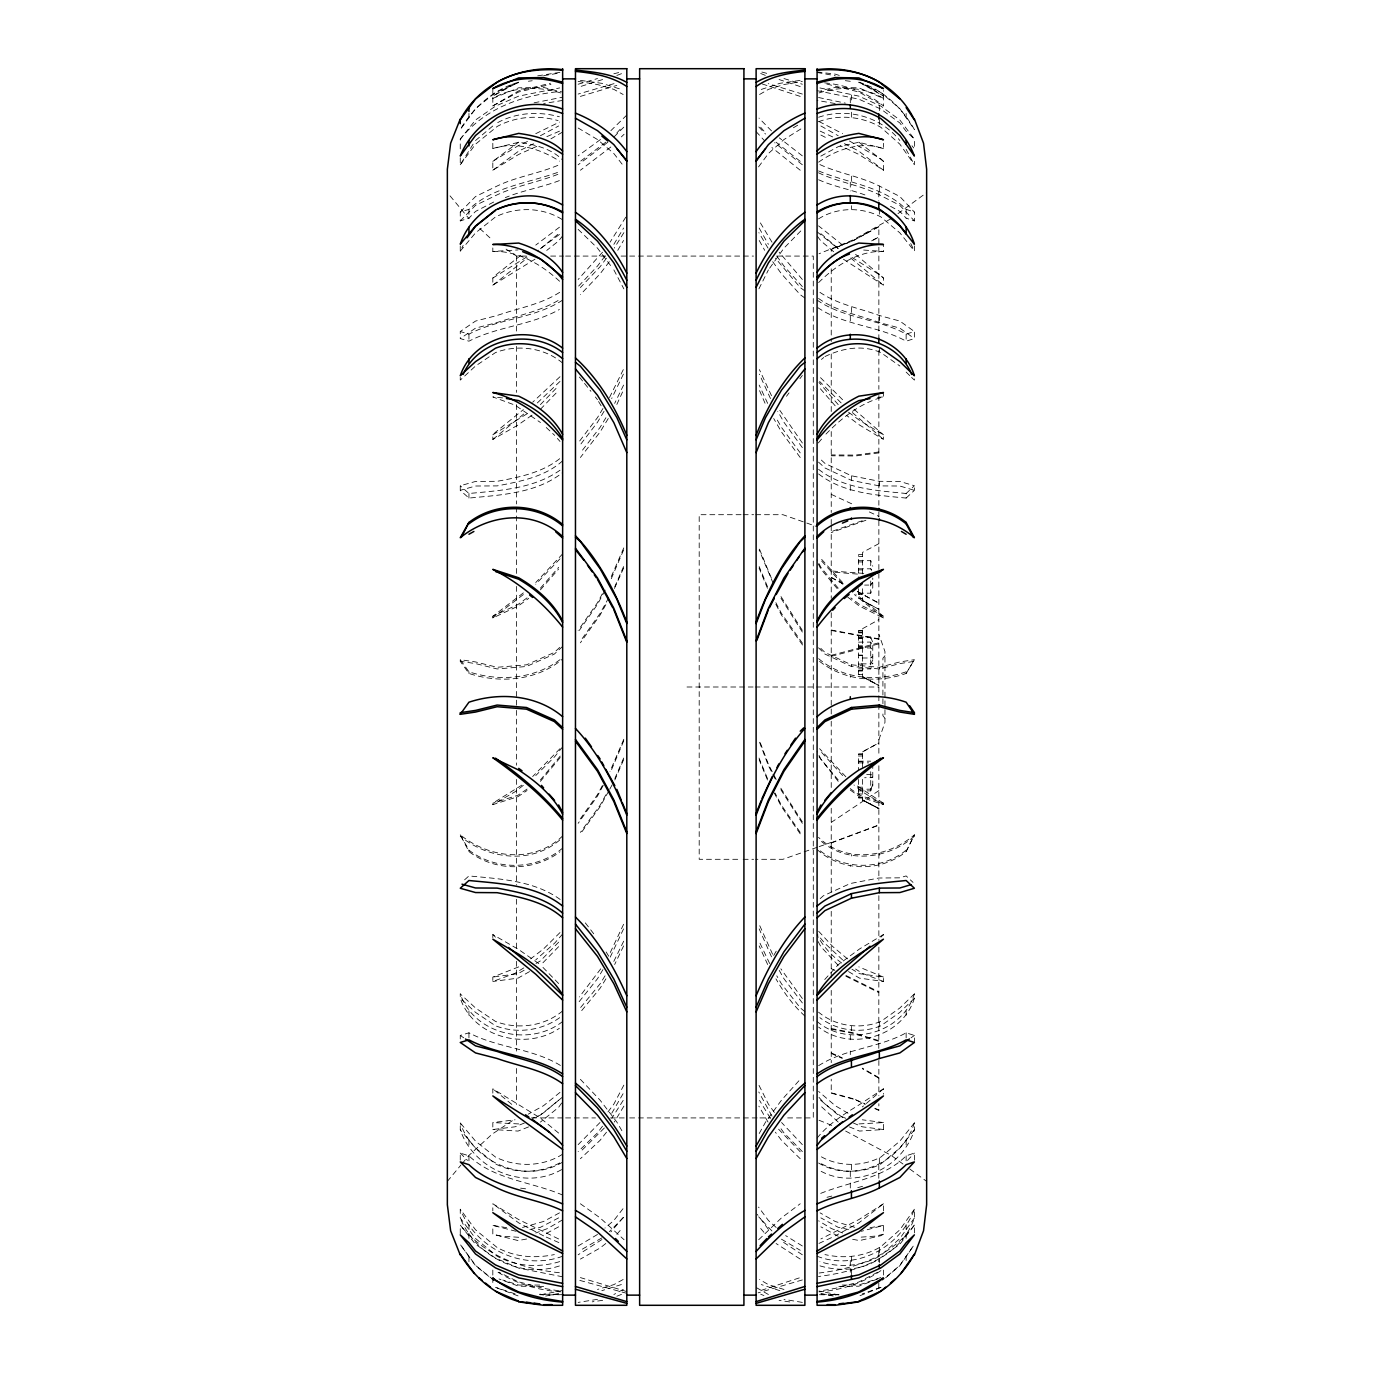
<?xml version="1.0" encoding="UTF-8"?>
<svg xmlns="http://www.w3.org/2000/svg" width="1374" height="1374" viewBox="0 0 1374 1374"><rect width="100%" height="100%" fill="white"/><g stroke="black" fill="none" stroke-linecap="round" stroke-linejoin="round"><path stroke-width="0.75" stroke-dasharray="5 3.75" d="M878.862 739.847L884.959 722.415L884.959 651.585L878.862 634.153M858.527 593.19L870.721 593.19L872.765 587.677L872.765 578.007M858.527 668.88L870.721 668.915L872.765 663.47M623.796 739.246L610.004 771.415M623.762 740.809L610.966 771.072M858.527 790.909L870.721 790.874L872.765 785.842L872.765 766.245M623.762 547.917L610.004 579.502M623.607 549.995L610.966 579.416M623.693 758.053L614.848 778.508M623.59 759.805L614.813 780.003M623.59 566.552L614.813 586.664M623.693 567.977L612.838 591.936M623.607 924.273L609.489 954.209M623.556 928.893L609.489 958.657M623.693 941.19L613.628 961.748M623.59 945.947L614.659 964.514M616.84 404.471L623.178 390.628M870.721 789.208L872.765 784.726L870.721 789.191L858.527 789.191M623.315 369.606L609.489 397.55M623.401 374.14L611.67 398.563M623.59 385.081L614.659 403.389M817.083 1021.483C848.119 1047.898 902.34 1033.557 914.397 993.9L914.397 998.263C902.512 1037.164 849.956 1051.917 818.629 1027.082M818.629 1163.022C854.473 1184.508 902.478 1161.528 914.397 1122.901L914.397 1129.789C902.478 1168.415 854.473 1191.395 818.629 1169.909M758.912 288.866L768.409 269.888M460.256 245.946L460.256 251.098L463.141 245.431M560.231 756.078L540.411 779.934M560.231 757.555L540.411 781.377M623.848 1085.134L613.852 1104.112L607.548 1112.476M623.057 1093.738L610.073 1116.135M602.293 593.791L597.484 602.722L578.145 630.391M605.178 590.133L597.484 604.405L579.313 630.391M602.293 785.705L597.484 794.636L579.313 820.261M603.255 785.361L597.484 796.078L578.145 823.335M623.178 1100.402L611.842 1118.23M623.899 1106.139L614.264 1122.077M817.083 1256.231C856.054 1271.465 900.245 1247.369 914.397 1209.24L914.397 1217.965C900.142 1258.756 856.964 1271.62 818.526 1276.498M817.083 849.527C841.335 871.545 880.494 872.61 906.136 851.571L914.397 834.842C887.054 858.166 845.525 863.49 818.526 837.333M906.136 851.571L914.397 834.842M872.765 660.173L870.721 663.865L858.527 663.882M608.716 597.724L600.129 613.371L580.395 641.108M605.831 604.663L600.129 615.054L580.395 642.792M605.831 794.876L600.129 805.216L580.395 832.404M608.716 791.081L600.129 806.641L580.395 833.846M609.73 789.226L613.8 781.858M613.852 244.349L623.607 228.05M460.256 157.787L460.256 164.76L474.442 142.003M617.75 250.343L623.538 240.467M773.717 955.48L776.774 950.207M759.204 1133.533L765.576 1122.06L781.445 1100.213L800.218 1079.329M625.788 217.161L610.073 242.185M602.946 408.49L597.484 417.61L578.145 442.995M604.028 411.324L597.484 422.282L579.416 445.932M600.747 968.825L579.416 996.94M602.946 969.615L597.484 978.752L578.145 1002.934M605.041 975.832L600.129 983.801L580.395 1007.795M605.917 978.855L600.129 988.198L580.395 1012.209M623.899 232.635L614.264 248.11M605.917 417.713L600.129 427.314L580.395 452.87M608.27 418.52L600.129 431.934L580.395 457.49M885.646 1277.803L899.85 1265.694L913.212 1246.201M819.557 661.341C843.773 680.525 877.282 683.617 906.136 673.449L914.397 659.675L899.85 661.942L879.343 667.283L851.433 664.827L824.95 652.427L819.9 647.446M906.136 673.449L914.397 659.675M561.64 1103.03L558.634 1107.324L540.411 1122.077M913.212 1246.149L899.85 1265.351L882.486 1280.139M914.397 1209.24L899.85 1229.816L880.906 1246.647C863.937 1256.884 844.031 1258.859 824.95 1254.582M914.397 1217.965L899.85 1238.524L880.906 1255.372C862.58 1266.347 840.029 1268.271 819.9 1261.607M518.702 82.165C493.541 89.362 473.412 107.361 460.256 129.551L475.541 108.649L495.482 92.522L518.702 82.526M769.612 268.222L783.97 248.127L802.347 229.355M870.721 585.084L872.765 582.318L870.721 585.049L864.624 585.084M758.534 166.907L768.409 153.527L783.97 139.53L802.347 128.022M460.256 164.76L475.541 144.184L497.13 126.494C515.765 116.361 537.869 114.849 558.084 120.603M786.495 396.296L789.019 392.895M817.083 1138.119C828.196 1124.172 843.756 1114.245 858.836 1105.022L883.448 1088.826L883.448 1094.168M602.516 252.198L578.145 279.489M605.041 256.045L597.484 266.058L578.145 286.599M599.991 1122.524L578.145 1144.645M602.516 1126.182L597.484 1132.88L578.145 1151.601M914.397 1232.89L914.397 1225.093L899.85 1244.277L879.343 1258.653C861.464 1270.864 838.793 1271.723 818.629 1265.471M799.926 378.64L802.347 375.48M606.501 258.175L600.129 266.676L580.395 287.544M609.335 261.695L600.129 273.787L580.395 294.671M604.337 1128.002L580.395 1151.79M606.501 1132.176L600.129 1140.283L580.395 1158.729M622.972 1208.742L613.852 1220.473L604.921 1228.098M623.143 1217.484L610.88 1231.911M562.636 235.881L558.634 240.931L546.749 250.412M623.538 1217.519L609.335 1231.654M460.256 148.907L460.256 139.152L475.541 119.985L495.482 106.124L518.702 96.128L559.682 87.936M914.397 1122.901L899.85 1141.141L880.906 1157.045C861.601 1167.265 836.972 1166.887 818.526 1155.122M914.397 1129.789L899.85 1148.011L880.906 1163.915C861.945 1174.066 838.398 1173.516 819.9 1162.936M559.991 748.693L532.665 776.55M562.636 746.889L554.718 756.696L535.757 775.554M884.959 655.724L882.915 658.232L882.915 703.935M562.636 553.894L535.757 582.542M559.991 558.806L535.757 584.225M818.337 442.943L822.099 438.426M447.357 1181.365L460.857 1165.135M462.214 1163.52L468.963 1155.397L492.132 1134.151L514.752 1119.089M460.256 251.098L475.541 232.859L495.482 216.955C516.435 206.512 542.885 207.062 562.636 219.823M540.411 588.175L558.634 567.307M540.411 589.858L558.634 569.025M559.991 932.568L543.623 948.833L530.639 958.88M562.636 934.028L554.718 943.079L535.757 959.894M616.84 1234.247L621.975 1228.476M883.448 1088.826L862.305 1106.929M616.84 132.986L621.975 127.232M883.448 1210.889L883.448 1203.761L858.836 1222.877L835.169 1235.896M540.411 404.626L558.634 385.75M540.411 409.297L558.634 390.456M824.726 979.525L838.209 964.703L859.471 949.005L883.448 934.56L883.448 937.635M914.397 1160.137L914.397 1153.078L906.136 1155.843C882.829 1179.201 847.741 1181.88 818.629 1194.246M559.991 376.734L532.665 402.221M559.991 381.44L535.757 404.42M907.51 1160.446L914.397 1153.078M534.984 259.188L492.819 285.174L492.819 278.063L495.482 275.195L522.12 254.327M492.819 285.174L527.238 258.054M558.634 942.186L540.411 960.907L534.984 964.033M558.634 946.669L540.411 965.355M536.787 146.348L518.702 154.403L492.819 170.239L492.819 161.325L518.702 142.123M492.819 170.239L518.702 151.123L533.868 143.617M758.688 1239.743L781.445 1217.914L800.218 1203.761M880.906 937.171L883.448 934.56M493.678 202.047L475.541 211.407L468.946 218.157L460.256 220.922L460.256 212.094L468.946 209.329C493.489 186.314 529.024 183.154 559.373 171.767M460.256 212.094L475.541 196.516L497.13 186.022C517.156 176.422 539.484 173.485 559.682 164.571M460.256 220.922L475.541 205.344L497.13 194.85C516.693 185.696 538.161 182.192 558.084 174.24M626.802 115.055L610.88 130.65M614.041 136.902L623.968 126.975M818.595 282.597C835.787 265.543 858.372 250.618 883.448 251.425L883.448 244.486M621.374 136.902L624.088 134.257M825.946 434.098C842.004 417.627 860.811 402.754 883.448 396.914L883.448 392.517M532.064 415.12L518.05 424.995L492.819 439.44L492.819 434.819L495.482 432.209L523.357 409.607M492.819 439.44L526.448 411.805M914.397 993.9L899.85 1008.001L880.906 1021.414C860.399 1029.779 835.461 1026.361 818.526 1012.14M914.397 998.263L899.85 1012.38L880.906 1025.777C860.828 1034.072 837.006 1030.672 819.9 1017.687M883.448 1203.761L858.836 1219.597L820.879 1238.953M914.397 1225.093C890.867 1256.214 856.655 1268.477 819.144 1273.011M492.819 88.623L492.819 105.901L518.702 90.856L550.476 83.247M818.629 473.961C843.447 493.283 876.165 495.087 906.136 498.075L906.136 493.489L914.397 485.743L899.85 481.45L879.343 481.312L851.433 475.782L824.95 463.399L819.9 458.71M906.136 498.075L914.397 490.329L914.397 485.743M559.682 647.446L554.357 652.427L526.5 664.827L497.13 667.283L475.541 661.942L460.256 659.675L460.256 661.323L468.946 673.449C500.205 683.788 537.079 680.697 562.636 658.953M559.991 1092.382L543.623 1105.641L528.183 1114.194M562.636 1097.002L540.411 1115.07L532.511 1118.299M562.636 646.398L554.357 654.076L526.5 666.493L497.13 668.949L475.541 663.59L460.256 661.323M492.819 161.325L518.702 145.404L527.736 141.385M560.025 659.675C534.16 679.048 499.277 681.865 468.946 671.8L460.256 659.675M540.411 248.728L558.634 233.666M460.256 139.152C484.902 108.22 521.141 95.596 559.373 91.508M562.636 835.959C534.16 863.525 489.797 858.716 460.256 834.842L468.946 851.571C495.482 871.923 533.679 871.58 560.025 851.811M820.175 898.63L823.284 895.831L850.3 883.516L878.793 878.02L899.85 877.831L906.136 875.925L913.023 882.383M559.682 840.064C531.068 864.641 488.457 859.231 460.256 836.268M464.601 879.807L468.946 875.925C500.479 878.982 534.881 880.528 561.331 900.314M492.819 105.901L518.702 91.989L550.94 84.312M562.636 848.101C536.667 870.223 496.272 871.168 468.946 850.163L460.256 834.842M559.682 458.71C541.94 472.725 518.994 477.31 497.13 481.312L475.541 481.45L460.256 485.743L460.256 490.329L468.946 498.075C500.96 494.915 536.238 493.489 562.636 472.553M492.819 278.063L527.736 256.354M558.634 1100.248L543.623 1112.751L535.757 1117.526M560.025 470.217C533.404 488.869 500.084 490.501 468.946 493.489L460.256 485.743M601.949 1239.537L578.145 1254.788M600.455 139.513L578.145 155.863M607.892 142.192L578.145 164.777M562.636 460.822C544.791 476.933 520.076 481.535 497.13 485.898L475.541 486.018L460.256 490.329M475.541 140.526L495.482 123.729M870.721 658.043L872.765 656.325L870.721 657.991L858.527 657.991M605.797 1243.504L600.129 1247.987L580.395 1259.082M605.797 142.192L580.395 161.325M610.829 147.001L580.395 170.239M523.357 592.881L492.819 616.256L492.819 617.939L518.05 606.14L528.715 598.36M523.357 594.564L492.819 617.939M559.476 227.191L535.757 245.087M559.476 234.439L537.337 250.995M821.412 359.438L823.765 357.515M562.636 1010.921C544.465 1026.344 517.637 1029.899 495.482 1021.414L475.541 1008.001L460.256 993.9L460.256 998.263C473.687 1037.507 526.311 1050.99 559.373 1028.302M521.811 785.138L492.819 803.189L492.819 804.632L518.05 796.645L527.049 790.514M523.357 785.361L515.044 791.768L492.819 804.632M559.682 1017.687C541.408 1030.792 516.624 1034.004 495.482 1025.777L475.541 1012.38L460.256 998.263M818.629 1065.674C845.147 1048.551 878.931 1047.898 906.136 1032.819L914.397 1035.429L914.397 1042.471M562.636 132.024L550.94 138.826M562.636 1021.483C530.089 1047.417 474.099 1034.553 460.256 993.9M559.682 292.318C540.841 304.513 518.118 308.171 497.13 315.488L475.541 321.069L460.256 331.529L460.256 338.571L468.946 341.181C497.233 326.462 531.291 325.346 559.373 309.493M558.084 300.545C539.312 311.503 517.62 315.608 497.13 322.529L475.541 328.128L460.256 338.571M492.819 434.819L528.715 412.784M601.829 1237.922L580.395 1250.271M897.961 213.657L926.643 192.635M527.049 597.879L518.05 604.44L492.819 616.256M562.636 300.099C534.434 318.613 498.247 318.613 468.946 334.14L460.256 331.529M911.082 1037.799L914.397 1035.429M527.049 789.071L518.05 795.202L492.819 803.189M878.862 790.617L831.236 822.391M523.82 967.897L515.044 973.307L492.819 981.483L492.819 977.086L518.702 966.884M818.595 162.149C837.006 149.182 861.378 140.887 883.448 148.581L883.448 143.291M597.484 1234.47L578.145 1245.978M540.411 135.734L558.634 125.979M818.526 218.878C836.972 207.113 861.601 206.735 880.906 216.955L899.85 232.859L914.397 251.098L914.397 245.946M559.476 1212.864L543.623 1221.469L522.498 1227.463M562.636 1219.82L547.711 1228.476L535.757 1233.01M820.879 156.121L838.209 146.675L858.836 142.278L883.448 148.581M562.636 1154.177C542.885 1166.938 516.435 1167.488 495.482 1157.045L475.541 1141.141L460.256 1122.901L460.256 1129.789C473.927 1170.339 525.521 1191.43 562.636 1168.999M880.906 1270.606C862.632 1283.264 841.06 1290.358 818.973 1291.835M914.397 836.268C887.999 859.197 846.71 864.589 819.9 840.064M793.382 127.765L800.218 123.729M558.634 1217.879L540.411 1227.326L528.561 1229.73M558.634 1226.845L543.623 1234.917M759.564 94.497L768.409 89.379L783.97 84.535L802.347 81.409M871.648 240.879L878.862 236.672M873.452 240.072L878.862 236.912M906.136 850.163C880.974 870.738 843.138 870.154 818.629 849.527M852.653 1239.296L859.471 1240.567L880.906 1235.707L883.448 1234.23L883.448 1225.419L861.309 1231.293M535.757 133.673L559.476 122.08M524.129 970.25L518.05 973.668L492.819 977.086M529.557 971.59L518.05 978.116L492.819 981.483M559.682 1162.936C540.034 1173.568 515.559 1174.049 495.482 1163.915L475.541 1148.011L460.256 1129.789M562.636 1162.112C525.521 1184.56 473.927 1163.452 460.256 1122.901M891.211 218.603L853.254 239.849L819.007 253.761M492.819 143.291L492.819 148.581L518.702 142.278C534.314 144.459 551.197 148.358 562.636 160.037M623.161 1279.503L613.852 1284.621L597.484 1289.465M623.315 1289.396L613.852 1294.514M865.895 233.683L853.254 240.673L831.236 249.467L831.236 255.135M862.597 767.482L862.597 751.733L878.862 742.87M862.597 751.887L878.862 743.025M866.255 233.425L878.862 226.607L878.862 245.688M878.862 226.693L853.254 240.622L831.236 249.415M877.539 1272.272L858.836 1282.011L835.169 1288.383L820.879 1290.787M862.597 628.657L878.862 619.657M878.862 543.657L862.597 552.348L862.597 576.994M513.275 83.883L492.819 96.06L518.05 82.406M818.973 1243.418L832.661 1237.098M559.373 180.595C541.734 187.379 522.807 190.368 505.34 197.616M559.476 131.165L546.251 136.902M524.387 1123.039L515.044 1126.817L492.819 1129.514L492.819 1122.575L515.044 1119.793M883.448 1225.419L870.068 1227.703M883.448 1234.23L875.753 1236.085L858.836 1237.304M492.819 148.581C515.336 141.144 540.137 148.632 559.476 161.136M862.563 1186.294L855.126 1188.407M761.265 89.447L779.831 83.333L800.218 80.379M877.539 1278.971L858.836 1286.201L835.169 1286.545M880.906 1287.386L859.471 1295.888M528.561 1126.92L518.05 1131.077L492.819 1129.514M761.265 1290.358L800.218 1277.597M602.636 79.52L580.395 86.562M862.288 520.712L831.236 531.635M865.895 520.282L831.236 532.597M613.852 73.784L620.722 72.049M614.041 83.642L578.145 94.067M621.374 1284.553L601.829 1290.667M616.84 1296.214L621.975 1294.205M818.526 121.719C838.81 114.076 862.237 116.309 880.906 127.353L899.85 144.184L914.397 164.76L914.397 157.787M616.84 75.45L621.975 73.492M880.906 1277.511L858.836 1285.051L838.896 1285.068M880.906 1287.318L862.305 1293.861M497.714 122.595C516.607 112.359 538.9 111.242 559.373 116.756M824.95 356.553C842.623 348.069 862.271 344.513 880.906 352.586L899.85 365.999M831.236 842.983L878.862 825.173M831.236 842.726L878.862 824.932M817.135 847.311L782.922 859.3L755.717 859.3M819.162 846.607L831.236 842.382M802.347 1279.933L758.122 1292.848M818.629 117.254C847.397 107.43 880.734 116.618 899.85 140.526M818.526 647.807L824.95 654.076L851.433 666.493L879.343 668.949L899.85 663.59L914.397 661.323M817.083 300.099C843.636 318.528 878.433 318.665 906.136 334.14L914.397 331.529L914.397 338.571L906.136 341.181C878.433 325.724 843.636 325.569 817.083 307.141M849.458 1126.92L859.471 1131.077L883.448 1129.514L883.448 1122.575L858.836 1123.932M559.682 1261.607C539.089 1267.996 516.246 1266.605 497.13 1256.214L475.541 1238.524L460.256 1217.965L460.256 1209.24L475.541 1229.816L497.13 1247.506C514.752 1257.227 534.933 1258.584 554.357 1254.582M578.145 84.226L597.484 78.558M562.636 1256.231C522.446 1271.139 476.005 1248.571 460.256 1209.24M559.373 1265.969C519.75 1278.919 475.679 1256.025 460.256 1217.965M580.395 96.403L616.84 85.394M492.819 247.955L492.819 251.425L518.05 249.931M460.256 1038.95L460.256 1035.429L468.946 1032.819C498.247 1048.345 534.434 1048.328 562.636 1066.859M831.236 655.329L878.862 642.792M537.715 75.845L562.636 71.912M831.236 656.343L878.862 643.874M818.973 92.951C839.943 86.064 864.435 86.493 883.448 98.43L858.836 87.799L835.169 87.455L820.879 90.478M870.721 777.77L872.765 777.186L864.624 777.77M562.636 1290.495L539.69 1294.961M534.108 102.81L562.636 97.193M562.636 100.422L543.623 103.548M826.993 1197.304L833.125 1195.741M558.634 1293.518L545.667 1296.077M597.484 1299.357L578.145 1302.397M518.702 1123.932L492.819 1122.575M526.586 1239.022L518.05 1240.567L492.819 1234.23L492.819 1225.419L506.886 1227.703M543.623 75.69L558.634 73.183M602.636 1300.336L592.228 1301.831M818.526 462.111L824.95 467.967L851.433 480.368L879.343 485.898L899.85 486.018L914.397 490.329M877.539 397.395L883.448 396.914M906.136 671.8C876.389 682.243 840.922 678.808 817.083 657.304M878.862 451.96L855.418 455.103L831.236 454.914M878.862 452.888L855.418 455.996L831.236 455.79M883.448 1122.575L862.305 1119.793M883.448 1129.514L862.305 1126.817L853.443 1123.039M835.169 1295.012L838.947 1294.514M492.819 251.425C518.359 250.583 541.803 264.753 559.991 281.618M528.406 81.238L532.202 80.757M543.623 1286.545L518.702 1286.201L499.02 1278.971M558.084 1294.377L539.81 1294.171M562.636 1294.651L545.701 1294.978M539.69 1285.068L518.702 1285.051L502.798 1280.018M848.531 971.59L859.471 978.116L883.448 981.483L883.448 977.086L859.471 973.668L851.966 969.22M506.061 249.123L516.504 256.079L527.169 256.079M550.665 256.079L563.477 256.079M565.607 256.079L606.174 256.079M621.117 256.079L627.523 256.079M629.67 256.079L753.502 256.079M776.997 256.079L813.288 256.079L813.288 1117.921L787.663 1117.921M741.067 514.7L699.194 514.7L699.194 859.3L741.067 859.3M743.162 514.7L753.622 514.7M755.717 514.7L782.922 514.7L817.135 526.689M862.597 554.632L858.527 554.632L858.527 577.2M858.527 556.556L862.597 556.522M858.527 560.678L870.721 560.678L872.765 566.208M858.527 561.932L862.597 561.966M858.527 568.784L870.721 568.819L872.765 571.584L870.721 568.784M858.527 569.935L862.597 569.884M862.597 598.377L858.527 598.377L858.527 587.11M862.597 630.683L858.527 630.683L858.527 674.686L862.597 674.686M858.527 630.941L862.597 630.941M858.527 632.59L862.597 632.607M858.527 632.83L862.597 632.864M858.527 637.089L870.721 637.072L870.721 668.915M858.527 638.034L862.597 637.983M858.527 638.275L862.597 638.24M858.527 642.139L870.721 642.087L872.765 645.832M858.527 646.003L862.597 645.952M858.527 646.192L862.597 646.244M858.527 647.961L870.721 647.978L872.765 649.679L870.721 647.961M858.527 655.089L862.597 655.14M858.527 655.381L862.597 655.329M858.527 664.089L862.597 664.14M858.527 670.718L862.597 670.684M858.527 670.924L862.597 670.959M858.527 674.445L862.597 674.428M687 687L753.089 687M755.219 687L878.862 687M862.597 754.017L858.527 754.017L858.527 769.938M858.527 754.154L862.597 754.154M858.527 756.061L862.597 755.923M858.527 761.179L870.721 761.179M858.527 761.505L862.597 761.351M858.527 762.862L868.694 762.862M866.651 774.335L872.765 774.919L870.721 774.352M862.597 794L858.527 794.035L862.597 794.189M858.527 797.762L862.597 797.744M862.597 797.916L858.527 797.899L858.527 777.718M743.162 859.3L753.622 859.3M531.446 1117.921L563.477 1117.921M565.607 1117.921L595.509 1117.921M610.451 1117.921L627.523 1117.921M629.67 1117.921L757.778 1117.921M759.908 1117.921L770.591 1117.921M518.702 1237.304L500.909 1236.085L492.819 1234.23M819.9 292.318C837.642 304.427 859.368 308.188 879.343 315.488L899.85 321.069L914.397 331.529M818.526 298.433C836.423 311.417 858.939 314.955 879.343 322.529L899.85 328.128L914.397 338.571M835.169 1294.634L818.526 1294.102M833.176 1294.978L819.144 1294.703M838.896 1294.961L818.973 1291.028M863.662 250.051L883.448 251.425M863.799 573.405L831.236 570.966M857.462 574.092L831.236 571.962M818.629 469.376C843.447 488.715 876.165 490.501 906.136 493.489M824.606 82.852C845.731 84.913 866.977 92.316 883.448 105.901L883.448 90.581M558.634 1290.787L543.623 1288.383L518.05 1281.667M560.661 1291.835C537.56 1290.358 514.907 1283.368 495.482 1270.606M817.083 71.912L835.169 74.127L842.623 76.429M835.169 103.548L817.083 100.422M539.639 1294.514L543.623 1295.012M845.336 80.671L851.433 81.461M580.395 80.379L601.829 83.333L621.374 89.447M578.145 81.409L597.484 84.535L613.852 89.379L623.161 94.497M520.643 1188.149L526.5 1188.939M789.792 1301.951L779.075 1300.336M819.9 164.571C839.033 173.468 860.382 176.439 879.343 186.022L899.85 196.516L914.397 212.094L914.397 220.922L906.136 218.157L899.85 211.407L887.793 204.846M818.629 170.926C847.741 183.292 882.829 185.954 906.136 209.329L914.397 212.094M818.526 172.798C838.003 182.227 859.969 184.975 879.343 194.85L899.85 205.344L914.397 220.922M818.629 179.754C834.413 186.898 851.897 189.664 867.904 196.07M802.347 1302.397L783.97 1299.357M502.558 397.91L492.819 396.914L515.044 405.141L540.48 422.522M819.9 87.936L858.836 96.128L880.906 106.124L899.85 119.985L914.397 139.152L914.397 148.907L912.027 145.781M817.083 90.684L858.836 99.151L880.906 109.078L899.85 122.973L906.136 131.269L914.397 139.152M831.236 630.013L878.862 638.858M831.236 630.477L878.862 639.288M817.083 72.479L835.169 75.69M826.804 84.037L858.836 91.989L883.448 105.901M833.211 1296.077L820.879 1293.518M831.236 1028.508L853.254 1032.767L878.862 1040.633M831.236 1029.16L853.254 1033.437L878.862 1041.32M562.636 1276.807L518.702 1268.116L495.482 1258.12L475.541 1244.277L460.256 1225.093L460.256 1234.848M516.109 1231.293L492.819 1225.419M818.526 97.502L845.336 103.119M848.531 1229.524L838.209 1227.326L820.879 1217.879M883.448 977.086L858.836 966.884M883.448 981.483L862.305 973.307L855.59 969.048M626.802 1291.594L580.395 1277.597M783.97 78.558L802.347 84.226M626.802 1293.346L578.145 1279.933M761.883 72.049L768.409 73.784M559.373 1272.736C521.141 1268.666 484.902 1256.025 460.256 1225.093M854.783 1227.343L835.169 1221.469L820.089 1212.864M831.236 1092.794L853.254 1098.736L865.191 1104.37M853.254 1099.148L831.236 1093.172L831.236 1079.191M560.661 92.951C538.539 86.081 513.034 86.425 492.819 98.43L518.702 87.799L543.623 87.455L562.636 92.144M850.248 790.033L859.471 796.645L883.448 804.632L883.448 803.189L859.471 795.202L850.248 788.59M779.831 1290.667L761.265 1284.553M783.97 1289.465L768.409 1284.621L759.564 1279.503M460.256 1160.137L460.256 1153.078L468.946 1155.843C494.348 1179.991 531.755 1181.674 562.636 1195.071M800.218 86.562L779.075 79.52M800.218 96.403L761.265 83.642M515.044 1293.861L495.482 1287.318M802.347 94.067L768.221 83.642M842.623 1233.01L831.27 1228.476L818.595 1220.833M518.05 1295.888L495.482 1287.386M546.251 1237.098L559.476 1242.835M760.681 73.492L765.576 75.45M819.007 1120.239L832.318 1125.649M845.645 1131.06L891.211 1155.397L903.027 1164.053M760.681 1294.205L763.944 1295.545M768.409 1294.514L756.112 1287.472M832.661 136.902L818.973 130.582M838.209 1236.222L820.879 1226.845M845.714 1118.299L838.209 1115.07L818.595 1098.479M855.418 1099.612L865.191 1103.94M874.946 1108.268L878.862 1110.003M874.946 1108.698L878.862 1110.432L878.862 1103.717M858.836 82.165C883.207 89.533 902.1 107.773 914.397 129.551L899.85 108.649L880.906 92.522L858.836 82.526M831.236 1052.879L842.245 1057.843M831.236 1053.446L842.245 1058.409M558.634 1238.953L518.702 1219.597L492.819 1203.761L492.819 1210.889M831.236 494.348L854.096 504.911M869.33 511.952L878.862 516.349M831.236 968.687L834.894 970.37M845.903 975.454L878.862 991.822M845.903 976.244L878.862 992.646M849.458 141.007L880.906 158.869L883.448 161.325L883.448 170.239L858.836 154.403L840.081 145.61M820.879 125.979L838.209 135.734M820.879 135.047L828.196 138.826M516.332 1280.826L499.02 1272.272M848.033 1113.266L835.169 1105.641L818.595 1091.403M859.471 82.406L883.448 96.06L863.988 83.883M818.973 121.496L842.623 133.673M844.426 143.617L858.836 151.123L883.448 170.239M862.597 800.132L878.862 808.633L862.597 800.149L862.597 778.405M862.597 676.901L878.862 685.523L862.597 676.918L862.597 628.416M862.597 676.661L878.862 685.283M862.597 600.593L878.862 609.283L862.597 600.61L862.597 587.78M831.236 577.372L844.254 584.397M857.29 591.438L878.862 603.1M831.236 577.561L842.399 583.572M857.29 591.593L878.862 603.238M847.741 597.14L859.471 606.14L883.448 617.939L883.448 616.256L859.471 604.44L850.901 597.879M883.448 803.189L855.59 784.88M883.448 804.632L862.305 791.768L853.975 784.983M878.862 1077.594L862.288 1068.13M878.862 1078.178L862.288 1068.697M578.145 128.022L597.484 139.53L613.852 153.527L622.972 165.258M543.623 1235.896L518.702 1222.877L492.819 1203.761M781.445 1239.176L800.218 1250.271M800.218 1259.082L776.07 1243.504M841.644 962.985C831.665 955.84 822.906 946.016 817.083 935.162M802.347 1245.978L785.653 1235.621M802.347 1254.788L780.861 1240.55M851.966 257.436L880.906 275.727L883.448 278.063L883.448 285.174L843.378 259.188M842.623 1117.526L824.726 1103.769L818.99 1097.379M460.256 1035.429L463.725 1037.799M520.368 950.722L540.411 964.703M847.5 958.88L832.661 946.48L817.083 929.545M855.59 254.327L883.448 278.063M850.729 258.054L883.448 285.174M804.889 290.91L800.218 287.544L775.383 258.175M804.889 298.021L800.218 294.671L781.445 273.787L772.703 261.695M580.395 1203.761L600.129 1217.914L624.088 1239.743M848.531 412.2L859.471 420.324L883.448 434.819L883.448 439.44L859.471 424.995L846.813 415.618M909.777 1168.999L926.643 1181.365M492.819 937.635L492.819 934.56L518.702 949.554M800.218 161.325L776.07 142.192M800.218 170.239L771.913 147.55M838.209 1122.077L818.99 1104.456M558.634 1133.069L540.411 1118.075L492.819 1088.826L492.819 1094.168M802.347 155.863L779.298 137.864M802.347 164.777L774.627 142.69M511.781 1104.387L492.819 1088.826M858.836 142.123L883.448 161.325M562.636 363.079C544.465 347.656 517.637 344.101 495.482 352.586L475.541 365.999L460.256 380.1L460.256 377.197M820.879 233.666L838.14 248.436M493.816 1280.139L475.541 1265.351L460.256 1244.449L475.541 1265.694L493.816 1280.482M804.889 1011.659L800.218 1007.795L781.445 983.801L776.774 975.832M804.889 1016.056C793.296 1005.579 783.764 992.457 775.949 978.855M845.869 776.791L819.591 748.693M883.448 616.256L855.899 594.169M883.448 617.939L854.422 594.564M853.975 409.246L883.448 434.819M852.361 412.543L883.448 439.44M842.623 245.087L818.595 225.886M833.674 251.7L820.879 240.931L817.083 235.881M817.083 231.828L838.209 248.728M771.913 1230.949L758.688 1216.832M842.623 959.894L824.606 943.079L817.083 934.028M771.518 130.908L758.998 118.095M776.19 1227.463L768.409 1220.473L758.534 1207.093M479.784 228.513L492.132 239.849M546.251 427.52L554.718 435.403M578.145 229.355L597.484 248.127L612.598 268.222M802.553 643.341L781.445 613.371L773.287 597.724M802.553 645.024L781.445 615.054L774.129 601.022M906.136 372.079L910.258 376.098M911.632 377.438L914.397 380.1L914.397 375.737M492.819 934.56L495.482 937.171M800.218 1151.79L777.461 1128.002M800.218 1158.729L781.445 1140.283L775.383 1132.176M558.634 983.544L541.476 965.87M802.347 1144.645L781.583 1122.524M802.347 1151.601L783.97 1132.88L779.178 1126.182M842.623 399.748L819.591 376.734M841.128 402.908L819.591 381.44M838.209 965.355L820.879 946.669L817.083 939.644M460.256 1153.078L467.486 1160.446M842.623 775.554L819.591 750.17M756.112 131.595L764.494 140.715M758.809 126.975L765.541 134.068M580.395 1079.329L600.129 1100.213L616.84 1122.06L623.538 1133.533M842.623 582.542L819.591 557.088M842.623 584.225L819.591 558.806M835.169 405.794L818.99 387.176M802.347 279.489L779.178 252.198M802.347 286.599L783.97 266.058L776.791 256.045M557.363 438.426L559.991 441.432M838.209 404.626L818.99 382.453M760.681 127.232L765.576 132.986M838.209 779.934L820.879 759.135L817.083 751.509M838.209 781.377L818.99 756.782M760.681 1228.476L765.576 1234.247M450.054 195.881L468.963 218.603M768.409 1229.369L757.263 1214.358M838.209 588.175L820.879 567.307L817.083 559.853M837.195 588.622L820.879 569.025L817.083 561.554M884.959 718.276L882.915 715.768L882.915 710.255M579.416 377.06L583.246 381.817M584.517 383.398L590.906 391.315M595.354 396.966L597.484 399.697M585.324 922.899L595.2 935.677M802.347 998.52L780.861 968.825M802.347 1002.934L783.97 978.752L778.783 969.615M800.218 452.87L781.445 427.314L775.949 417.713M800.218 457.49L781.445 431.934L773.717 418.52M768.032 248.11L758.86 232.635M770.333 1118.23L759.547 1100.402M768.032 1122.077L758.86 1106.139M771.999 242.185L759.255 221.008M802.347 442.995L779.814 410.311M802.347 447.615L783.97 422.282L777.753 411.324M774.386 1112.476L768.409 1104.112L758.912 1085.134M771.999 1116.135L758.774 1091.969M800.218 832.404L781.445 805.216L775.073 793.056M800.218 833.846L781.445 806.641L774.249 792.918M802.347 821.892L780.088 787.044M802.347 823.335L780.088 788.487M802.347 630.391L780.088 595.131M802.347 632.074L780.088 596.831M606.123 951.959L610.417 958.983M598.566 401.517L602.946 408.834M759.204 240.467L764.7 250.343M767.654 403.389L759.169 385.081M769.646 963.518L759.049 941.19M767.654 964.514L759.169 945.947M759.135 228.05L768.409 244.349M771.518 395.712L759.41 369.606M770.488 398.563L759.341 374.14M772.566 954.209L759.341 924.771M771.518 956.836L759.187 928.893M613.852 269.888L623.848 288.866M906.136 149.388L914.397 164.76M767.499 586.664L759.169 566.552M767.465 588.295L759.049 567.977M767.465 778.508L759.049 758.053M767.499 780.003L759.169 759.805M771.329 578.059L759.187 548.415M773.27 583.538L759.135 549.995M776.19 779.453L768.409 764.27L759.135 739.71M775.211 778.989L768.409 765.713L758.998 740.809M910.722 243.542L914.397 251.098M759.547 390.628L765.576 404.471M870.721 637.089L872.765 642.482L872.765 663.505M906.136 113.441L906.136 117.322M906.136 209.329L906.136 218.157M906.136 334.14L906.136 341.181M906.136 1010.886L906.136 1015.249M906.136 1032.819L906.136 1039.86M906.136 1139.922L906.136 1146.792M906.136 1155.843L906.136 1161.15M906.136 1224.612L906.136 1238.833M906.136 1256.678L906.136 1260.559M883.448 1270.074L883.448 1275.982M879.343 105.592L879.343 113.389M879.343 119.521L879.343 126.494M879.343 186.022L879.343 194.85M879.343 209.191L879.343 216.079M879.343 315.488L879.343 322.529M879.343 347.382L879.343 351.761M879.343 481.312L879.343 485.898M879.343 667.283L879.343 668.949M879.343 853.752L879.343 855.178M879.343 1022.239L879.343 1026.618M879.343 1157.921L879.343 1164.809M879.343 1247.506L879.343 1256.214M879.343 1258.653L879.343 1262.551M878.793 191.879L878.793 200.707M878.862 247.2L878.862 337.832M878.862 350.456L878.862 389.254M878.862 395.489L878.862 505.22M878.862 511.952L878.862 755.734M878.862 765.765L878.862 880.219M878.862 895.659L878.862 940.366M878.862 947.167L878.793 1048.379M878.862 1060.488L878.862 1095.731M878.793 1164.757L878.793 1171.627M878.793 1173.293L878.793 1180.352M878.793 1251.405L878.793 1261.744M878.793 1282.818L878.793 1288.64M870.721 560.678L870.721 568.819M870.721 580.979L870.721 593.19M870.721 771.69L870.721 790.909M851.433 95.012L851.433 102.81M851.433 112.204L851.433 117.443M851.433 176.215L851.433 185.061M851.433 205.722L851.433 209.174M851.433 307.433L851.433 314.474M851.433 475.782L851.433 480.368M851.433 664.827L851.433 666.493M851.433 854.611L851.433 856.036M851.433 1026.326L851.433 1030.689M851.433 1164.826L851.433 1171.713M851.433 1256.557L851.433 1265.282M851.433 1269.233L851.433 1275.089M850.3 97.863L850.3 103.703M850.3 182.158L850.3 190.986M850.3 315.865L850.3 322.924M850.3 485.898L850.3 490.484M850.3 675.63L850.3 677.296M850.3 865.053L850.3 866.462M850.3 1035.378L850.3 1039.74M850.3 1051.076L850.3 1054.614M850.3 1171.593L850.3 1178.48M850.3 1183.014L850.3 1188.304M850.3 1260.387L850.3 1272.238M831.236 268.806L831.236 341.491M831.236 353.994L831.236 413.179M831.236 431.539L831.236 512.485M831.236 519.492L831.236 524.713M831.236 525.744L831.236 598.394M831.236 612.735L831.236 715.184M831.236 721.247L831.236 790.325M831.236 808.256L831.236 895.59M831.236 911.306L831.236 978.443M831.236 990.379L831.236 1062.652M516.504 256.079L516.504 332.388M516.504 346.368L516.504 392.38M516.504 404.574L516.504 503.983M516.504 507.195L516.504 578.317M516.504 586.423L516.504 708.314M516.504 710.392L516.504 765.198M516.504 779.453L516.504 884.993M516.504 899.283L516.504 948.438M516.504 961.285L516.504 1051.11M516.504 1068.474L516.504 1104.507M492.819 1270.074L492.819 1275.982M492.819 1277.528L492.819 1285.377M468.946 113.441L468.946 117.322M468.946 209.329L468.946 218.157M468.946 334.14L468.946 341.181M468.946 493.489L468.946 498.075M468.946 671.8L468.946 673.449M468.946 850.163L468.946 851.571M468.946 1010.886L468.946 1015.249M468.946 1032.819L468.946 1038.109M468.946 1139.922L468.946 1146.792M468.946 1155.843L468.946 1161.15M468.946 1224.612L468.946 1240.791M468.946 1256.678L468.946 1262.517M862.597 594.616L858.527 594.616L862.597 594.65M862.597 787.165L858.527 787.199L862.597 787.354M878.862 808.479L862.597 799.977L878.862 808.496"/><path stroke-width="1.5" d="M756.112 640.851L768.409 608.287L783.97 577.922L804.889 548.243M756.868 640.301L768.409 609.73M914.397 1255.029L923.534 1230.778L926.643 1204.758L926.643 169.242L923.534 143.222L914.397 118.971M756.112 622.113C767.413 590.992 782.527 560.386 804.889 535.774M756.112 623.573L765.576 599.133L781.445 568.784L800.218 541.596L804.889 537.217M756.112 831.871L768.409 799.943L783.97 769.595L804.889 739.452M756.112 833.571L768.409 801.626L783.97 771.278L804.889 741.136M761.969 798.569L772.222 776.602M756.112 813.511L761.265 800.424M756.112 815.211C767.671 784.056 782.768 753.381 804.889 728.426M460.256 118.971L450.638 143.222L447.357 169.242L447.357 1204.758L450.638 1230.778L460.256 1255.029M756.112 452.63L768.409 422.642L783.97 395.248L804.889 368.936M756.112 435.352C767.276 406.876 782.716 379.224 804.889 357.944M756.112 439.852L765.576 417.524L781.445 390.199L800.218 366.205L804.889 362.341M756.112 1007.245L768.409 979.095L783.97 951.718L804.889 924.101M756.112 1011.951L768.409 983.75L783.97 956.39L804.889 928.721M756.112 995.772C768.1 967.279 783.42 939.387 804.889 917.025M817.083 621.014C825.894 602.636 841.712 588.347 858.836 577.784L883.448 569.368C857.29 583.263 834.842 603.529 817.083 627.111M817.083 622.491C826.032 604.199 841.627 589.738 858.836 579.227L880.906 571.515M756.112 287.372L768.409 262.881L783.97 241.12L804.889 220.75M817.083 812.446L820.879 804.975M817.083 814.147C826.221 795.769 842.09 781.445 858.836 770.058L883.448 757.744C859.093 775.932 835.684 795.907 817.083 820.106M562.636 205.001C525.521 182.57 473.927 203.661 460.256 244.211L475.541 225.989L495.482 210.085C516.487 199.556 542.764 200.329 562.636 212.867M467.005 237.857L475.541 226.246L495.482 210.428M562.636 348.154C530.089 322.22 474.099 335.084 460.256 375.737L475.541 361.62L495.482 348.223C517.689 339.67 544.362 343.414 562.636 358.666M463.141 374.432C479.251 337.472 532.064 328.334 562.636 352.517M756.112 273.237C767.345 249.587 783.592 227.689 804.889 212.3M756.112 280.313C767.327 256.595 783.524 234.645 804.889 219.256M769.388 607.84L774.249 598.343M776.19 594.547L788.006 573.353M776.98 767.516L778.886 763.875M817.083 434.356C825.894 417.198 841.833 404.643 858.836 396.176L883.448 392.517C856.5 399.731 834.43 418.778 817.083 439.972M817.083 438.838C826.014 421.766 841.73 409.023 858.836 400.624L869.982 398.597M562.636 109.044C522.446 94.136 476.005 116.704 460.256 156.035L475.541 135.476L497.13 117.786C517.105 107.017 541.442 105.678 562.636 113.475M562.636 524.473C536.667 502.352 496.272 501.407 468.946 522.429L460.256 537.732C489.865 513.842 534.039 509.084 562.636 536.616M461.217 537.457L468.946 522.429M756.112 1151.275L768.409 1129.651L783.97 1107.942L804.889 1085.546M756.112 1158.522L768.409 1136.83L783.97 1115.121L804.889 1092.656M817.083 994.828C826.89 977.824 842.846 965.098 858.836 954.209L883.448 939.181L842.623 974.252L817.083 1000.083M756.112 1146.105C768.873 1122.764 784.606 1100.368 804.889 1083.09M817.083 272.413C826.358 257.539 842.606 248.471 858.836 243.061L883.448 244.486C857.651 243.645 834.568 259.308 817.083 276.998M817.083 279.489C824.726 267.982 836.285 258.535 849.458 254.087M790.119 570.193L793.451 565.264M796.8 560.334L799.015 557.037M784.966 753.742L787.319 750.29M790.823 745.086L795.529 738.147M900.897 1273.561L914.397 1254.17C902.1 1275.931 883.207 1294.171 858.836 1301.539M460.256 123.729L460.256 119.83C479.715 82.852 522.034 64.578 562.636 69.645M562.636 729.268L554.357 721.573L526.5 709.173L497.13 706.717L475.541 712.058L460.256 714.325L468.946 702.2C500.205 691.878 537.079 694.952 562.636 716.696M460.256 119.83L475.541 98.945L497.13 82.079C516.95 70.727 540.205 68.442 562.636 70.229M756.112 161.222L768.409 144.631L783.97 130.65L804.889 118.216M817.083 1145.384L820.879 1140.334L842.623 1121.734M756.112 151.621C768.083 134.343 785.619 121.204 804.889 113.132M756.112 160.586L765.576 148.632M817.083 818.406C835.134 795.237 857.187 775.417 880.906 758.173M824.726 800.424L831.253 792.575M817.083 995.377L842.623 969.58L870.068 946.205M760.148 1245.6L766.881 1238.506M756.112 1258.945L783.97 1231.946L804.889 1216.883M832.661 610.211L835.169 607.6M756.112 1251.491C770.402 1235.758 786.443 1221.039 804.889 1210.391M817.083 151.054C827.68 139.53 843.945 135.631 858.836 133.381L883.448 139.77C860.777 131.852 835.873 140.732 817.083 154.18M817.083 727.602L824.95 719.924L851.433 707.507L879.343 705.051L899.85 710.41L914.397 712.677L914.397 714.325L899.85 712.058L879.343 706.717L851.433 709.173L824.95 721.573L817.083 729.268M817.083 716.696C840.922 695.192 876.389 691.757 906.136 702.2L914.397 714.325M817.083 536.616C843.859 509.187 886.574 513.807 914.397 537.732L906.136 522.429C880.494 501.39 841.335 502.455 817.083 524.473M802.347 552.108L804.889 549.686M817.083 538.041L823.765 531.704M800.218 731.208L803.721 727.859M817.083 525.899C841.335 503.88 880.494 502.815 906.136 523.837L913.47 537.457M817.083 906.016C841.781 885.285 875.599 883.602 906.136 880.511L914.397 888.257L899.85 892.55L879.343 892.688L851.433 898.218L824.95 910.601L817.083 917.798M817.083 913.178L824.95 906.033L851.433 893.632L879.343 888.102L899.85 887.982L911.082 884.65M768.409 1236.875L771.518 1234.092M777.753 1228.528L782.407 1224.337M821.6 1138.256L824.606 1135.663M817.083 1149.42L858.836 1117.354L883.448 1095.937L838.209 1125.272L829.449 1132.262M885.646 1287.163L880.906 1291.199L858.836 1301.195M890.386 1283.127L895.109 1279.091M817.083 358.666C834.138 343.603 859.781 339.567 880.906 348.223L899.85 361.62L914.397 375.737C902.34 336.08 848.119 321.739 817.083 348.154M844.254 598.549L849.115 594.513M852.361 591.816L862.305 583.675M817.083 352.517C846.092 327.957 897.325 338.262 911.632 374.432M817.083 1251.061L838.209 1238.266L858.836 1228.596L883.448 1212.675L858.836 1231.877L817.083 1253.483M817.083 1073.901C843.636 1055.472 878.433 1055.335 906.136 1039.86L914.397 1042.471L899.85 1052.931L879.343 1058.512C858.389 1066.293 835.134 1069.848 817.083 1083.725M817.083 1076.615C835.152 1062.755 858.424 1059.268 879.343 1051.471L899.85 1045.872L909.433 1038.984M849.115 1117.114L852.361 1114.795M817.083 212.867C835.753 200.398 861.069 199.505 880.906 210.085L899.85 225.989L914.397 244.211C902.375 204.898 852.876 182.107 817.083 205.001M817.083 211.888C846.796 193.356 887.724 204.692 906.136 234.078L906.136 227.208M756.112 86.528C770.247 76.343 787.937 73.114 804.889 71.362M756.112 82.406C770.745 73.646 788.281 71.86 804.889 70.143M468.946 534.263L473.893 531.463M468.946 523.837C496.272 502.832 536.667 503.777 562.636 525.899M817.083 1203.916C846.436 1190.554 882.417 1188.596 906.136 1164.671L914.397 1161.906L899.85 1177.484L879.343 1187.978C859.489 1198.145 836.852 1200.653 817.083 1210.82M817.083 1283.316L858.836 1274.849L880.906 1264.922L899.85 1251.027L906.136 1242.731L914.397 1234.848L899.85 1254.015L880.906 1267.876L858.836 1277.872L817.083 1286.648M817.083 82.165L835.169 77.545L858.836 77.906L883.448 88.623C863.834 76.257 838.638 76.257 817.083 83.505M842.399 523.133L847.81 520.883M817.083 113.475C837.745 105.403 861.79 107.241 880.906 118.628L899.85 135.476L914.397 156.035C900.245 117.906 856.054 93.81 817.083 109.044M497.714 209.243C518.359 199.831 542.919 200.982 562.636 211.888M756.112 1303.376L804.889 1289.241M756.112 1301.625L804.889 1286.459M817.083 1301.521L835.169 1298.31L858.836 1291.955L883.448 1277.94C864.881 1293.346 840.819 1300.216 817.083 1302.088M858.836 1301.882L835.169 1305.3L817.083 1305.3L817.083 68.7M857.136 1301.779L838.947 1304.235M839.222 1303.823L843.293 1303.291M817.083 70.229C838.466 68.425 860.674 70.795 879.343 82.079L899.85 98.945M817.083 69.645C856.225 64.698 896.896 83.35 914.397 119.83L906.136 107.601M543.623 1304.716L551.953 1304.613M562.636 78.868L575.466 78.868M626.802 78.868L639.631 78.868M743.918 78.868L756.112 78.868M804.889 78.868L817.083 78.868M562.636 1295.132L575.466 1295.132M626.802 1295.132L639.631 1295.132M743.918 1295.132L756.112 1295.132M804.889 1295.132L817.083 1295.132M827.234 1304.613L835.169 1304.716M575.466 70.143C592.898 71.877 611.241 73.578 626.802 82.406M575.466 71.362C593.242 73.131 611.739 76.257 626.802 86.528M562.636 1302.088C537.869 1300.182 512.536 1293.552 492.819 1277.94L495.482 1280.448L518.702 1291.955L543.623 1298.31L562.636 1301.521M526.5 1302.243L530.295 1302.707M534.108 1303.187L539.81 1303.874M539.639 1304.235L520.506 1301.779M518.702 1301.882L543.623 1305.3L562.636 1305.3L562.636 68.7M506.422 398.512L518.702 400.624C536.427 408.92 553.052 421.475 562.636 438.838M575.466 1286.459L626.802 1301.625M562.636 1286.648L518.702 1277.872L495.482 1267.876L475.541 1254.015L460.256 1234.848L468.946 1242.731L475.541 1251.027L495.482 1264.922L518.702 1274.849L562.636 1283.316M575.466 1289.241L626.802 1303.376M562.636 83.505C539.913 76.274 513.67 76.188 492.819 88.623L518.702 77.906L543.623 77.545L562.636 82.165M461.99 884.169L475.541 887.982L497.13 888.102C520.076 892.465 544.791 897.067 562.636 913.178M495.482 571.515L518.702 579.227C536.564 589.618 553.052 603.907 562.636 622.491M575.466 113.132C595.474 121.118 613.989 134.085 626.802 151.621M575.466 118.216L597.484 130.65L613.852 144.631L626.802 161.222M522.652 251.682L540.411 258.93L562.636 276.998M518.702 1301.195L495.482 1291.199M518.702 1301.539C493.541 1294.342 473.412 1276.343 460.256 1254.17L474.442 1273.561M575.466 1210.391C594.719 1220.936 611.653 1235.655 626.802 1251.491M562.636 1210.82C541.751 1200.618 518.101 1198.162 497.13 1187.978L475.541 1177.484L460.256 1161.906L468.946 1164.671C494.348 1188.819 531.755 1190.502 562.636 1203.916M575.466 1216.883L597.484 1231.946L626.802 1258.945M562.636 1253.483L518.702 1231.877L492.819 1212.675L518.702 1228.596L540.411 1238.266L562.636 1251.061M901.43 531.463L906.136 534.263M575.466 212.3C597.587 227.466 614.848 249.312 626.802 273.237M575.466 219.256C597.656 234.404 614.882 256.32 626.802 280.313M575.466 220.75L597.484 241.12L613.852 262.881L626.802 287.372M562.636 154.18C542.593 140.577 516.59 131.904 492.819 139.77L518.702 133.381C534.228 135.665 551.249 139.341 562.636 151.054M549.634 1132.262L532.339 1119.415M525.521 1114.795L528.938 1117.114M575.466 1083.09C596.608 1100.179 613.268 1122.592 626.802 1146.105M465.46 1038.984L475.541 1045.872L497.13 1051.471C519.114 1059.302 543.4 1062.652 562.636 1076.615M575.466 1085.546L597.484 1107.942L613.852 1129.651L626.802 1151.275M562.636 1083.725C543.417 1069.728 519.149 1066.327 497.13 1058.512L475.541 1052.931L460.256 1042.471L468.946 1039.86C498.247 1055.387 534.434 1055.387 562.636 1073.901M575.466 1092.656L597.484 1115.121L613.852 1136.83L626.802 1158.522M518.702 768.375L522.034 770.797M495.482 758.173C520.265 775.314 543.486 795.065 562.636 818.406M575.466 357.944C598.549 378.949 614.951 406.618 626.802 435.352M575.466 362.341L580.395 366.205L600.129 390.199L616.84 417.524L626.802 439.852M508.517 947.493L535.757 969.58L562.636 995.377M529.557 594.994L532.665 597.45M575.466 368.936L597.484 395.248L613.852 422.642L626.802 452.63M478.873 1277.751L482.188 1280.431M485.52 1283.127L490.501 1287.163M562.636 1149.42L518.702 1117.354L492.819 1095.937L518.702 1112.219C534.4 1121.459 550.922 1131.111 562.636 1145.384M575.466 917.025C597.845 939.146 614.109 967.073 626.802 995.772M601.829 136.078L607.84 141.093M575.466 924.101L597.484 951.718L613.852 979.095L626.802 1007.245M562.636 917.798C544.757 901.705 520.128 896.999 497.13 892.688L475.541 892.55L460.256 888.257L468.946 880.511C500.96 883.654 536.238 885.096 562.636 906.016M575.466 928.721L597.484 956.39L613.852 983.75L626.802 1011.951M575.466 535.774C598.772 560.094 614.831 590.768 626.802 622.113M575.466 537.217L580.395 541.596L600.129 568.784L616.84 599.133L626.802 623.573M555.594 531.704L562.636 538.041M575.466 548.243L597.484 577.922L613.852 608.287L626.802 640.851M575.466 549.686L583.984 560.334M575.466 728.426C598.532 753.107 614.556 783.85 626.802 815.211M562.636 727.602L554.357 719.924L526.5 707.507L497.13 705.051L475.541 710.41L460.256 712.677L460.256 714.325M575.466 739.452L597.484 769.595L613.852 799.943L626.802 831.871M575.466 741.136L597.484 771.278L613.852 801.626L626.802 833.571M615.466 1238.506L618.3 1241.357M562.636 1000.083L535.757 974.252L492.819 939.181L518.702 954.209C535.362 965.029 552.159 977.618 562.636 994.828M616.84 148.632L626.802 160.586M562.636 439.972C544.138 418.469 520.746 399.576 492.819 392.517L518.702 396.176C536.324 404.54 553.19 416.906 562.636 434.356M549.102 794.155L554.598 800.424M541.476 785.378L543.623 787.886M562.636 820.106C542.885 795.718 518.29 775.846 492.819 757.744L518.702 770.058C536.1 781.342 552.863 795.512 562.636 814.147M562.636 627.111C543.743 603.272 520.025 583.108 492.819 569.368L518.702 577.784C536.461 588.227 553.207 602.362 562.636 621.014M587.505 565.264L592.177 571.842M585.324 738.147L591.49 746.821M597.656 755.477L600.129 758.946M594.289 574.847L596.419 577.87M562.636 272.413C552.657 257.264 535.534 248.436 518.702 243.061L492.819 244.486C519.63 244.091 546.388 258.535 562.636 279.489M909.674 705.738L914.397 712.677M601.829 762.055L603.821 765.696M605.831 769.337L614.848 785.705M597.484 579.364L612.89 607.943M558.634 804.975L562.636 812.446M622.147 802.296L626.802 813.511M616.84 789.346L621.374 800.424M613.852 609.73L626.802 642.311M906.136 140.663L906.136 144.15M906.136 358.751L906.136 363.114M906.136 522.429L906.136 523.837M879.343 518.822L879.343 520.248M879.343 705.051L879.343 706.717M879.343 888.102L879.343 892.688M879.343 1051.471L879.343 1058.512M879.343 1180.919L879.343 1187.978M879.343 1264.509L879.343 1268.408M878.793 113.87L878.793 119.109M878.793 202.373L878.793 209.243M878.793 338.296L878.793 342.676M878.793 508.38L878.793 509.788M851.433 517.964L851.433 519.389M851.433 707.507L851.433 709.173M851.433 893.632L851.433 898.218M851.433 1059.526L851.433 1066.568M851.433 1190.708L851.433 1197.784M851.433 1275.089L851.433 1278.988M850.3 104.888L850.3 108.374M850.3 195.52L850.3 202.407M850.3 334.26L850.3 338.622M850.3 507.538L850.3 508.947M850.3 696.704L850.3 698.37M468.946 107.601L468.946 111.483M468.946 140.663L468.946 145.902M468.946 227.208L468.946 234.078M468.946 358.751L468.946 363.114M626.802 68.7L575.466 68.7L575.466 1305.3L626.802 1305.3L626.802 68.7M743.918 68.7L639.631 68.7L639.631 1305.3L743.918 1305.3L743.918 68.7M804.889 68.7L756.112 68.7L756.112 1305.3L804.889 1305.3L804.889 68.7"/></g></svg>
